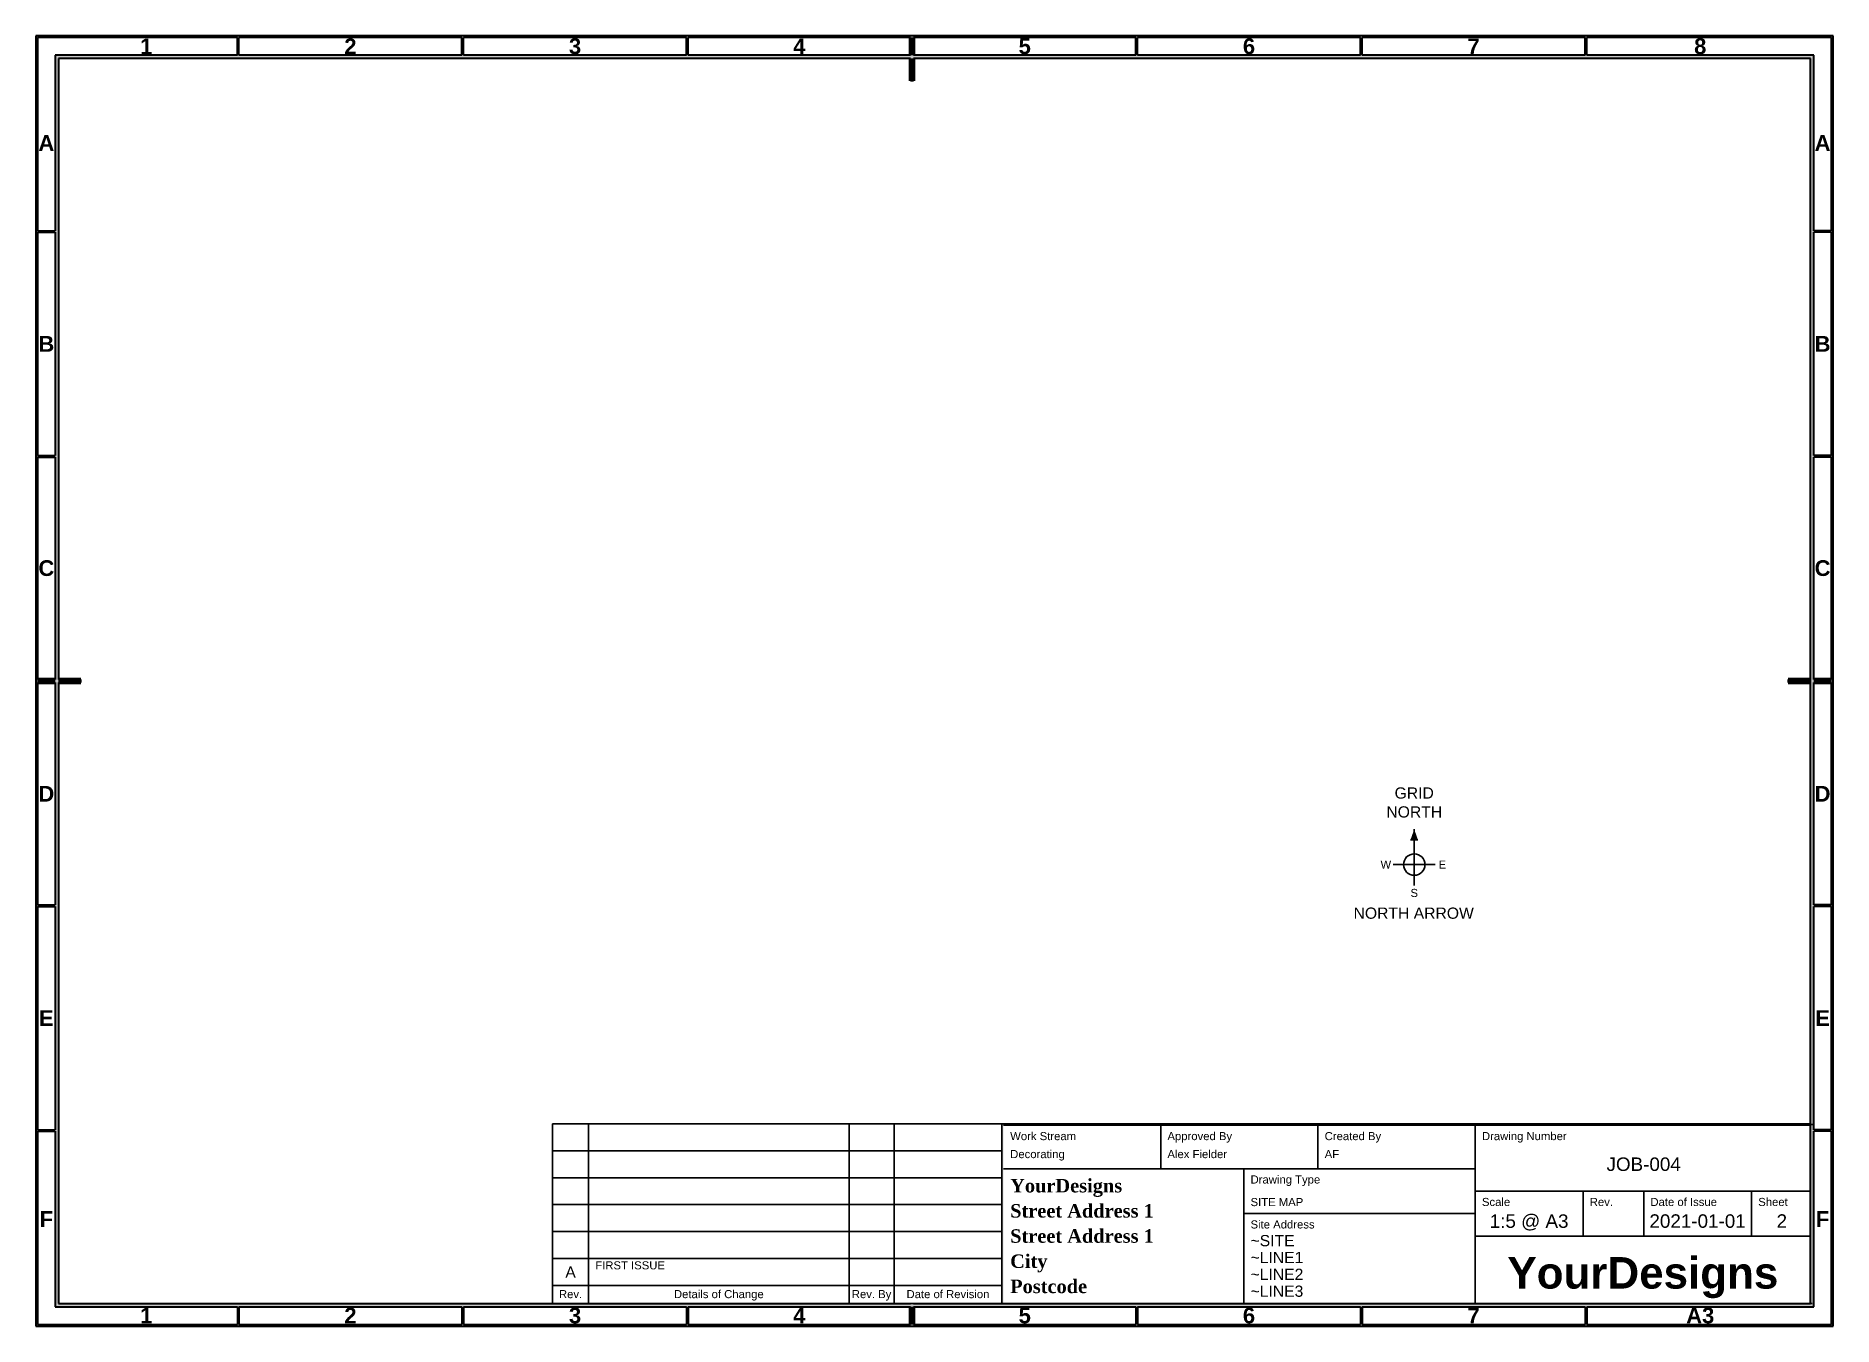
# Model space of a CAD drawing. Header units: millimetres. Extents: x 2743 to 3143, y 1372 to 1659.
import ezdxf
from ezdxf.enums import TextEntityAlignment as Align

# ---------------------------------------------------------------- set-up
doc = ezdxf.new("R2010")
doc.units = ezdxf.units.MM
doc.layers.add('-00', color=7, linetype='Continuous', lineweight=30)
doc.styles.add('Arial', font='arial.ttf')
doc.styles.add('GD-TEXT-A', font='arial.ttf', dxfattribs={"height": 1.8})
doc.styles.add('GD-TEXT-B', font='arial.ttf', dxfattribs={"height": 1.8})
doc.styles.add('GD-TEXT-C', font='arialbd.ttf', dxfattribs={"height": 1.8})
doc.styles.add('GD-TEXT-H', font='arialbd.ttf', dxfattribs={"height": 3.5})
doc.styles.add('TEXT-0', font='arial.ttf', dxfattribs={"height": 250})
doc.styles.add('TEXT-A', font='arial.ttf', dxfattribs={"height": 1.8})
doc.styles.add('TEXT-B', font='arial.ttf', dxfattribs={"height": 1.8})
doc.styles.add('TEXT-E', font='arial.ttf', dxfattribs={"height": 2.5})

# ---------------------------------------------------------------- blocks, each defined once
blk = doc.blocks.new('*U4')
h = blk.add_hatch(color=256)
h.paths.add_polyline_path([(-205.35, 5), (-204.65, 5), (-5, 5), (-5, 282), (-204.65, 282), (-204.65, 277), (-205.35, 277), (-205.35, 282), (-395, 282), (-395, 143.85), (-390, 143.85), (-390, 143.15), (-395, 143.15), (-395, 5)], flags=16)
h.paths.add_polyline_path([(-204.65, 4.3), (-204.65, 0.35), (-155.17, 0.35), (-155.17, 4.3)], flags=16)
h.paths.add_polyline_path([(-205.35, 4.3), (-205.35, 0.35), (-254.82, 0.35), (-254.82, 4.3)], flags=16)
h.paths.add_polyline_path([(-400, 0), (0, 0), (0, 287), (-400, 287)])
h.paths.add_polyline_path([(-255.17, 4.3), (-255.17, 0.35), (-304.82, 0.35), (-304.82, 4.3)], flags=16)
h.paths.add_polyline_path([(-305.17, 4.3), (-305.17, 0.35), (-354.82, 0.35), (-354.82, 4.3)], flags=16)
h.paths.add_polyline_path([(-355.17, 4.3), (-355.17, 0.35), (-399.65, 0.35), (-399.65, 43.32), (-395.7, 43.32), (-395.7, 4.3)], flags=16)
h.paths.add_polyline_path([(-399.65, 43.67), (-395.7, 43.67), (-395.7, 93.32), (-399.65, 93.32)], flags=16)
h.paths.add_polyline_path([(-399.65, 93.67), (-395.7, 93.67), (-395.7, 143.15), (-399.65, 143.15)], flags=16)
h.paths.add_polyline_path([(-395.7, 193.32), (-395.7, 143.85), (-399.65, 143.85), (-399.65, 193.32)], flags=16)
h.paths.add_polyline_path([(-399.65, 193.67), (-395.7, 193.67), (-395.7, 243.32), (-399.65, 243.32)], flags=16)
h.paths.add_polyline_path([(-399.65, 243.67), (-395.7, 243.67), (-395.7, 282.7), (-355.17, 282.7), (-355.17, 286.65), (-399.65, 286.65)], flags=16)
h.paths.add_polyline_path([(-354.82, 282.7), (-354.82, 286.65), (-305.17, 286.65), (-305.17, 282.7)], flags=16)
h.paths.add_polyline_path([(-304.82, 282.7), (-304.82, 286.65), (-255.17, 286.65), (-255.17, 282.7)], flags=16)
h.paths.add_polyline_path([(-254.82, 282.7), (-254.82, 286.65), (-205.35, 286.65), (-205.35, 282.7)], flags=16)
h.paths.add_polyline_path([(-155.17, 282.7), (-204.65, 282.7), (-204.65, 286.65), (-155.17, 286.65)], flags=16)
h.paths.add_polyline_path([(-105.17, 282.7), (-154.82, 282.7), (-154.82, 286.65), (-105.17, 286.65)], flags=16)
h.paths.add_polyline_path([(-55.17, 282.7), (-104.82, 282.7), (-104.82, 286.65), (-55.17, 286.65)], flags=16)
h.paths.add_polyline_path([(-4.3, 282.7), (-54.82, 282.7), (-54.82, 286.65), (-0.35, 286.65), (-0.35, 243.67), (-4.3, 243.67)], flags=16)
h.paths.add_polyline_path([(-0.35, 243.32), (-4.3, 243.32), (-4.3, 193.67), (-0.35, 193.67)], flags=16)
h.paths.add_polyline_path([(-0.35, 193.32), (-4.3, 193.32), (-4.3, 143.85), (-0.35, 143.85)], flags=16)
h.paths.add_polyline_path([(-4.3, 93.67), (-4.3, 143.15), (-0.35, 143.15), (-0.35, 93.67)], flags=16)
h.paths.add_polyline_path([(-0.35, 93.32), (-4.3, 93.32), (-4.3, 43.67), (-0.35, 43.67)], flags=16)
h.paths.add_polyline_path([(-0.35, 43.32), (-4.3, 43.32), (-4.3, 4.3), (-54.82, 4.3), (-54.82, 0.35), (-0.35, 0.35)], flags=16)
h.paths.add_polyline_path([(-55.17, 4.3), (-55.17, 0.35), (-104.82, 0.35), (-104.82, 4.3)], flags=16)
h.paths.add_polyline_path([(-105.17, 4.3), (-105.17, 0.35), (-154.82, 0.35), (-154.82, 4.3)], flags=16)
for color, points in [(256, [(-10, 143.85), (-10, 143.15), (-5, 143.15), (-5, 143.85)]), (7, [(-5, 44.65), (-5, 45), (-185, 45), (-185, 5), (-184.65, 5), (-184.65, 44.65)])]:
    blk.add_hatch(color=color).paths.add_polyline_path(points)
at = {"lineweight": 35}
for p, q in [((0, 287), (-400, 287)), ((-400, 287), (-400, 0)), ((-355.17, 286.65), (-399.65, 286.65)), ((-399.65, 286.65), (-399.65, 243.67)), ((-355.17, 282.7), (-355.17, 286.65)), ((-305.17, 286.65), (-354.82, 286.65)), ((-354.82, 282.7), (-354.82, 286.65)), ((-305.17, 282.7), (-305.17, 286.65)), ((-255.17, 286.65), (-304.82, 286.65)), ((-304.82, 282.7), (-304.82, 286.65)), ((-255.17, 282.7), (-255.17, 286.65)), ((-205.35, 286.65), (-254.82, 286.65)), ((-254.82, 282.7), (-254.82, 286.65)), ((-155.17, 286.65), (-204.65, 286.65)), ((-155.17, 282.7), (-155.17, 286.65)), ((-154.82, 282.7), (-154.82, 286.65)), ((-105.17, 286.65), (-154.82, 286.65)), ((-105.17, 282.7), (-105.17, 286.65)), ((-104.82, 282.7), (-104.82, 286.65)), ((-55.17, 286.65), (-104.82, 286.65)), ((-55.17, 282.7), (-55.17, 286.65)), ((-54.82, 282.7), (-54.82, 286.65)), ((-0.35, 286.65), (-54.82, 286.65)), ((-0.35, 243.67), (-0.35, 286.65)), ((0, 0), (0, 287)), ((-355.17, 282.7), (-395.7, 282.7)), ((-395.7, 282.7), (-395.7, 243.67)), ((-205.35, 282), (-395, 282)), ((-395, 282), (-395, 143.85)), ((-305.17, 282.7), (-354.82, 282.7)), ((-255.17, 282.7), (-304.82, 282.7)), ((-205.35, 282.7), (-254.82, 282.7)), ((-155.17, 282.7), (-204.65, 282.7)), ((-5, 282), (-204.65, 282)), ((-105.17, 282.7), (-154.82, 282.7)), ((-55.17, 282.7), (-104.82, 282.7)), ((-4.3, 282.7), (-54.82, 282.7)), ((-5, 5), (-5, 282)), ((-4.3, 243.67), (-4.3, 282.7)), ((-399.65, 243.67), (-395.7, 243.67)), ((-399.65, 243.32), (-399.65, 193.67)), ((-399.65, 243.32), (-395.7, 243.32)), ((-395.7, 243.32), (-395.7, 193.67)), ((-0.35, 243.67), (-4.3, 243.67)), ((-4.3, 193.67), (-4.3, 243.32)), ((-0.35, 243.32), (-4.3, 243.32)), ((-0.35, 193.67), (-0.35, 243.32)), ((-399.65, 193.67), (-395.7, 193.67)), ((-399.65, 193.32), (-399.65, 143.85)), ((-399.65, 193.32), (-395.7, 193.32)), ((-395.7, 193.32), (-395.7, 143.85)), ((-0.35, 193.67), (-4.3, 193.67)), ((-4.3, 143.85), (-4.3, 193.32)), ((-0.35, 193.32), (-4.3, 193.32)), ((-0.35, 143.85), (-0.35, 193.32)), ((-399.65, 143.15), (-399.65, 93.67)), ((-395.7, 143.15), (-395.7, 93.67)), ((-395, 143.15), (-395, 5)), ((-4.3, 93.67), (-4.3, 143.15)), ((-0.35, 93.67), (-0.35, 143.15)), ((-399.65, 93.67), (-395.7, 93.67)), ((-399.65, 93.32), (-399.65, 43.67)), ((-399.65, 93.32), (-395.7, 93.32)), ((-395.7, 93.32), (-395.7, 43.67)), ((-0.35, 93.67), (-4.3, 93.67)), ((-4.3, 43.67), (-4.3, 93.32)), ((-0.35, 93.32), (-4.3, 93.32)), ((-0.35, 43.67), (-0.35, 93.32)), ((-399.65, 43.67), (-395.7, 43.67)), ((-399.65, 43.32), (-399.65, 0.35)), ((-399.65, 43.32), (-395.7, 43.32)), ((-395.7, 43.32), (-395.7, 4.3)), ((-0.35, 43.67), (-4.3, 43.67)), ((-4.3, 4.3), (-4.3, 43.32)), ((-0.35, 43.32), (-4.3, 43.32)), ((-0.35, 0.35), (-0.35, 43.32)), ((-395.7, 4.3), (-355.17, 4.3)), ((-395, 5), (-205.35, 5)), ((-355.17, 4.3), (-355.17, 0.35)), ((-354.82, 4.3), (-305.17, 4.3)), ((-354.82, 4.3), (-354.82, 0.35)), ((-305.17, 4.3), (-305.17, 0.35)), ((-304.82, 4.3), (-255.17, 4.3)), ((-304.82, 4.3), (-304.82, 0.35)), ((-255.17, 4.3), (-255.17, 0.35)), ((-254.82, 4.3), (-205.35, 4.3)), ((-254.82, 4.3), (-254.82, 0.35)), ((-204.65, 5), (-5, 5)), ((-204.65, 4.3), (-155.17, 4.3)), ((-155.17, 4.3), (-155.17, 0.35)), ((-154.82, 4.3), (-105.17, 4.3)), ((-154.82, 4.3), (-154.82, 0.35)), ((-105.17, 4.3), (-105.17, 0.35)), ((-104.82, 4.3), (-55.17, 4.3)), ((-104.82, 4.3), (-104.82, 0.35)), ((-55.17, 4.3), (-55.17, 0.35)), ((-54.82, 4.3), (-4.3, 4.3)), ((-54.82, 4.3), (-54.82, 0.35)), ((-400, 0), (0, 0)), ((-399.65, 0.35), (-355.17, 0.35)), ((-354.82, 0.35), (-305.17, 0.35)), ((-304.82, 0.35), (-255.17, 0.35)), ((-254.82, 0.35), (-205.35, 0.35)), ((-204.65, 0.35), (-155.17, 0.35)), ((-154.82, 0.35), (-105.17, 0.35)), ((-104.82, 0.35), (-55.17, 0.35)), ((-54.82, 0.35), (-0.35, 0.35))]:
    blk.add_line(p, q, dxfattribs=at)
at = {"lineweight": 70}
for p, q in [((-205.35, 282.7), (-205.35, 286.65)), ((-204.65, 282.7), (-204.65, 286.65)), ((-205.35, 277), (-205.35, 282)), ((-204.65, 277), (-204.65, 282)), ((-395.7, 143.85), (-399.65, 143.85)), ((-395.7, 143.15), (-399.65, 143.15)), ((-390, 143.85), (-395, 143.85)), ((-390, 143.15), (-395, 143.15)), ((-10, 143.85), (-5, 143.85)), ((-10, 143.15), (-5, 143.15)), ((-4.3, 143.85), (-0.35, 143.85)), ((-4.3, 143.15), (-0.35, 143.15)), ((-205.35, 5), (-205.35, 5)), ((-205.35, 4.3), (-205.35, 0.35)), ((-204.65, 5), (-204.65, 5)), ((-204.65, 4.3), (-204.65, 0.35))]:
    blk.add_line(p, q, dxfattribs=at)
for p, q in [((-395, 282), (-320, 282)), ((-395, 282), (-395, 267)), ((-205.35, 277), (-204.65, 277)), ((-390, 143.15), (-390, 143.85)), ((-10, 143.15), (-10, 143.85)), ((-4.65, 45), (-4.65, 44.65)), ((-4.65, 45), (-4.65, 44.65)), ((-79.65, 20), (-5, 20)), ((-79.65, 20), (-79.65, 5)), ((-205.35, 5), (-204.65, 5)), ((-79.65, 5), (-4.65, 5))]:
    blk.add_line(p, q)
at = {"color": 7}
for p, q in [((-5, 45), (-185, 45)), ((-5, 44.65), (-184.65, 44.65)), ((-149.65, 44.65), (-149.65, 35)), ((-114.65, 44.65), (-114.65, 35)), ((-79.65, 44.65), (-79.65, 5)), ((-79.65, 35), (-184.65, 35)), ((-131.15, 35), (-131.15, 5)), ((-5, 30), (-79.65, 30)), ((-55.65, 30), (-55.65, 20)), ((-42.15, 30), (-42.15, 20)), ((-18.15, 30), (-18.15, 20)), ((-131.15, 25), (-79.65, 25)), ((-79.65, 20), (-5, 20)), ((-185, 5), (-4.65, 5))]:
    blk.add_line(p, q, dxfattribs=at)
at = {"lineweight": 35, "char_height": 3.5, "attachment_point": 5, "style": 'GD-TEXT-H'}
for s, insert in [('1', (-375.44, 284.68)), ('2', (-330, 284.68)), ('3', (-280, 284.68)), ('4', (-230.09, 284.68)), ('5', (-179.91, 284.68)), ('6', (-130, 284.68)), ('7', (-80, 284.68)), ('8', (-29.56, 284.68)), ('A', (-397.68, 263.19)), ('A', (-2.33, 263.19)), ('B', (-397.68, 218.5)), ('B', (-2.33, 218.5)), ('C', (-397.68, 168.59)), ('C', (-2.33, 168.59)), ('D', (-397.68, 118.41)), ('D', (-2.33, 118.41)), ('E', (-397.68, 68.5)), ('E', (-2.33, 68.5)), ('F', (-397.68, 23.81)), ('F', (-2.33, 23.81)), ('1', (-375.44, 2.32)), ('2', (-330, 2.32)), ('3', (-280, 2.32)), ('4', (-230.09, 2.32)), ('5', (-179.91, 2.32)), ('6', (-130, 2.32)), ('7', (-80, 2.32)), ('A3', (-29.56, 2.32))]:
    blk.add_mtext(s, dxfattribs=dict(at, insert=insert))
at = {"color": 7, "char_height": 1.8, "attachment_point": 1, "style": 'GD-TEXT-A'}
for s, insert in [('Work Stream', (-183.15, 43.15)), ('Approved By', (-148.15, 43.15)), ('Created By', (-113.15, 43.15)), ('Drawing Number', (-78.15, 43.15)), ('Drawing Type', (-129.65, 33.5)), ('Scale', (-78.15, 28.5)), ('Rev.', (-54.15, 28.5)), ('Date of Issue', (-40.65, 28.5)), ('Sheet', (-16.65, 28.5)), ('Site Address', (-129.65, 23.5))]:
    blk.add_mtext(s, dxfattribs=dict(at, insert=insert))
at = {"color": 7, "insert": (-183.15, 20), "char_height": 3.75, "attachment_point": 4, "line_spacing_factor": 1.12, "style": 'GD-TEXT-C'}
blk.add_mtext('\\pxql;{\\fTimes New Roman|b1|i0|c0|p18;\\H0.8x;YourDesigns\\PStreet Address 1\\PStreet Address 1\\PCity\\PPostcode}', dxfattribs=at)
at = {"color": 1, "insert": (-42.33, 10.75), "char_height": 7, "attachment_point": 5, "style": 'GD-TEXT-B'}
blk.add_mtext('{\\fArial|b1|i0|c0|p34;\\C145;\\c11764045;YourDesigns}', dxfattribs=at)
at = {"color": 7, "style": 'GD-TEXT-A'}
for tag, p in [('WORK STREAM', (-183.15, 38.25)), ('~APPROVER', (-148.15, 38.25)), ('~CREATOR', (-113.15, 38.25))]:
    blk.add_attdef(tag, text='', height=1.8, dxfattribs=at).set_placement(p, align=Align.MIDDLE_LEFT)
at = {"color": 7, "style": 'GD-TEXT-B'}
for tag, p in [('DRAWING NUMBER', (-42.15, 36)), ('SCALE', (-67.65, 23.34)), ('REV', (-48.9, 23.35)), ('~DATE', (-30.15, 23.35)), ('SHEET', (-11.4, 23.35))]:
    blk.add_attdef(tag, text='', height=3, dxfattribs=at).set_placement(p, align=Align.MIDDLE_CENTER)
blk = doc.blocks.new('Drawing Address')
blk.add_lwpolyline([(51.5, 0), (0, 0), (0, 20), (51.5, 20)], close=True)
at = {"color": 7, "style": 'TEXT-A'}
for tag, p in [('~SITE', (1.5, 14)), ('~LINE1', (1.5, 10.25)), ('~LINE2', (1.5, 6.5)), ('~LINE3', (1.5, 2.75))]:
    blk.add_attdef(tag, text='', height=2.5, dxfattribs=at).set_placement(p, align=Align.MIDDLE_LEFT)
blk = doc.blocks.new('*U8')
at = {"insert": (1.5, 1.65), "char_height": 1.8, "width": 100, "attachment_point": 7, "style": 'Arial'}
blk.add_mtext('SITE MAP', dxfattribs=at)
blk = doc.blocks.new('*U11')
for p, q in [((-100, 40), (0, 40)), ((-100, 0), (-100, 40)), ((-92, 34), (-92, 40)), ((-34, 34), (-34, 40)), ((-24, 40), (-24, 34)), ((0, 40), (0, 0)), ((-100, 34), (0, 34)), ((-92, 28), (-92, 34)), ((-34, 28), (-34, 34)), ((-24, 34), (-24, 28)), ((-100, 28), (0, 28)), ((-92, 22), (-92, 28)), ((-34, 22), (-34, 28)), ((-24, 28), (-24, 22)), ((-100, 22), (0, 22)), ((-92, 16), (-92, 22)), ((-34, 16), (-34, 22)), ((-24, 22), (-24, 16)), ((-24, 16), (-24, 10)), ((-100, 16), (0, 16)), ((-92, 10), (-92, 16)), ((-34, 10), (-34, 16)), ((-100, 10), (0, 10)), ((-92, 4), (-92, 10)), ((-34, 4), (-34, 10)), ((-24, 10), (-24, 4)), ((-100, 4), (0, 4)), ((-92, 0), (-92, 4)), ((-34, 4), (-34, 0)), ((-24, 4), (-24, 0))]:
    blk.add_line(p, q)
at = {"char_height": 1.8, "attachment_point": 2, "style": 'TEXT-A'}
for s, insert in [('Rev.', (-96, 3)), ('Details of Change', (-63, 3)), ('Rev. By', (-29, 3)), ('Date of Revision', (-12, 3))]:
    blk.add_mtext(s, dxfattribs=dict(at, insert=insert))
for tag, style, p in [('REV-F', 'TEXT-B', (-96, 37)), ('REVF-DRAWN', 'TEXT-E', (-29, 37)), ('REVF-DATE', 'TEXT-E', (-12, 37)), ('REV-E', 'TEXT-B', (-96, 31)), ('REVE-DRAWN', 'TEXT-E', (-29, 31)), ('REVE-DATE', 'TEXT-E', (-12, 31)), ('REV-D', 'TEXT-B', (-96, 25)), ('REVD-DRAWN', 'TEXT-E', (-29, 25)), ('REVD-DATE', 'TEXT-E', (-12, 25)), ('REV-C', 'TEXT-B', (-96, 19)), ('REVC-DRAWN', 'TEXT-E', (-29, 19)), ('REVC-DATE', 'TEXT-E', (-12, 19)), ('REV-B', 'TEXT-B', (-96, 13)), ('REVB-DRAWN', 'TEXT-E', (-29, 13)), ('REVB-DATE', 'TEXT-E', (-12, 13)), ('REV-A', 'TEXT-B', (-96, 7)), ('REVA-DRAWN', 'TEXT-E', (-29, 7)), ('REVA-DATE', 'TEXT-E', (-12, 7))]:
    blk.add_attdef(tag, text='', height=2.5, dxfattribs=dict(style=style)).set_placement(p, align=Align.MIDDLE_CENTER)
at = {"style": 'TEXT-A'}
for tag, p in [('REV-F_LINE_1', (-90.5, 38.5)), ('REV-F_LINE_2', (-90.5, 35.5)), ('REV-E_LINE_1', (-90.5, 32.5)), ('REV-E_LINE_2', (-90.5, 29.5)), ('REV-D_LINE_1', (-90.5, 26.5)), ('REV-D_LINE_2', (-90.5, 23.5)), ('REV-C_LINE_1', (-90.5, 20.5)), ('REV-C_LINE_2', (-90.5, 17.5)), ('REV-B_LINE_1', (-90.5, 14.5)), ('REV-B_LINE_2', (-90.5, 11.5)), ('REV-A_LINE_1', (-90.5, 8.5)), ('REV-A_LINE_2', (-90.5, 5.5))]:
    blk.add_attdef(tag, text='', height=1.8, dxfattribs=at).set_placement(p, align=Align.MIDDLE_LEFT)
blk = doc.blocks.new('*U14')
at = {"ltscale": 0.13}
blk.add_hatch(color=256, dxfattribs=at).paths.add_polyline_path([(-0.83, 5.51), (0, 7.85), (0.83, 5.51)])
for p, q in [((-0.83, 5.51), (0.83, 5.51)), ((-4.69, 0), (4.69, 0))]:
    blk.add_line(p, q)
blk.add_line((0, 7.85), (0, -4.69), dxfattribs=at)
blk.add_ellipse((0, 0), major_axis=(2.38, 0), ratio=1, start_param=-0.000378, end_param=6.282807, dxfattribs=at)
at = {"style": 'TEXT-0', "width": 1}
for s, height, p in [('GRID', 2.5, (-4.37, 14.67)), ('NORTH', 2.5, (-6.2, 10.46)), ('W', 1.8, (-7.5, -0.9)), ('E', 1.8, (5.44, -0.9)), ('S', 1.8, (-0.83, -7.21)), ('NORTH ARROW', 2.5, (-13.5, -12.06))]:
    blk.add_text(s, height=height, dxfattribs=at).set_placement(p)

msp = doc.modelspace()

# ---------------------------------------------------------------- block references
at = {"layer": '-00'}
ref = msp.add_blockref('*U4', (3142.56, 1372.24), dxfattribs=at)
ref.add_attrib('WORK STREAM', 'Decorating', dxfattribs={"layer": '0', "color": 7, "height": 1.8, "style": 'GD-TEXT-A'}).set_placement((2959.41, 1410.49), align=Align.MIDDLE_LEFT)
ref.add_attrib('~APPROVER', 'Alex Fielder', dxfattribs={"layer": '0', "color": 7, "height": 1.8, "style": 'GD-TEXT-A'}).set_placement((2994.41, 1410.49), align=Align.MIDDLE_LEFT)
ref.add_attrib('~CREATOR', 'AF', dxfattribs={"layer": '0', "color": 7, "height": 1.8, "style": 'GD-TEXT-A'}).set_placement((3029.41, 1410.49), align=Align.MIDDLE_LEFT)
ref.add_attrib('SHEET', '2', dxfattribs={"layer": '0', "color": 7, "height": 3, "style": 'GD-TEXT-B'}).set_placement((3131.16, 1395.59), align=Align.MIDDLE_CENTER)
ref.add_attrib('~DATE', '2021-01-01', dxfattribs={"layer": '0', "color": 7, "height": 3, "style": 'GD-TEXT-B'}).set_placement((3112.41, 1395.59), align=Align.MIDDLE_CENTER)
ref.add_attrib('DRAWING NUMBER', 'JOB-004', dxfattribs={"layer": '0', "color": 7, "height": 3, "style": 'GD-TEXT-B'}).set_placement((3100.41, 1408.24), align=Align.MIDDLE_CENTER)
ref.add_attrib('SCALE', '1:5 @ A3', dxfattribs={"layer": '0', "color": 7, "height": 3, "style": 'GD-TEXT-B'}).set_placement((3074.91, 1395.58), align=Align.MIDDLE_CENTER)
for name, p in [('*U14', (3049.34, 1474.9)), ('*U8', (3011.41, 1397.24))]:
    msp.add_blockref(name, p, dxfattribs=at)
for name, p, values in [('*U11', (2957.56, 1377.24), {'REV-A': 'A', 'REV-A_LINE_1': 'FIRST ISSUE'}), ('Drawing Address', (3011.41, 1377.24), {'~SITE': '~SITE', '~LINE1': '~LINE1', '~LINE2': '~LINE2', '~LINE3': '~LINE3'})]:
    msp.add_blockref(name, p, dxfattribs=at).add_auto_attribs(values)

doc.saveas('drawing.dxf')
